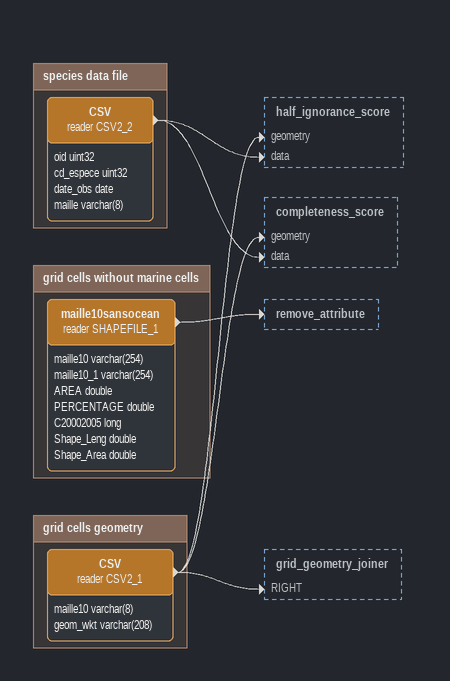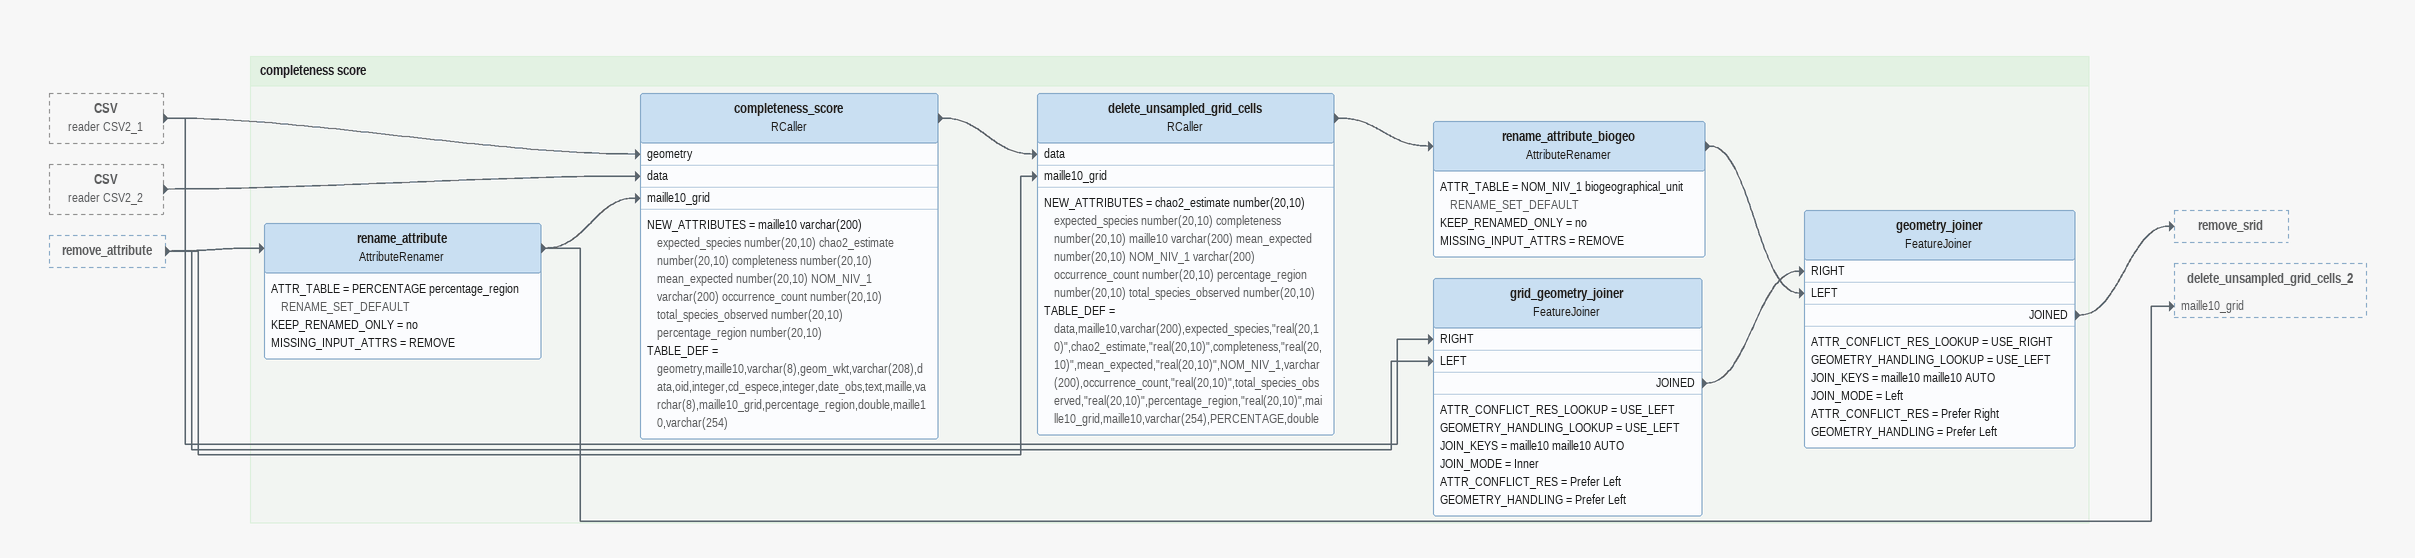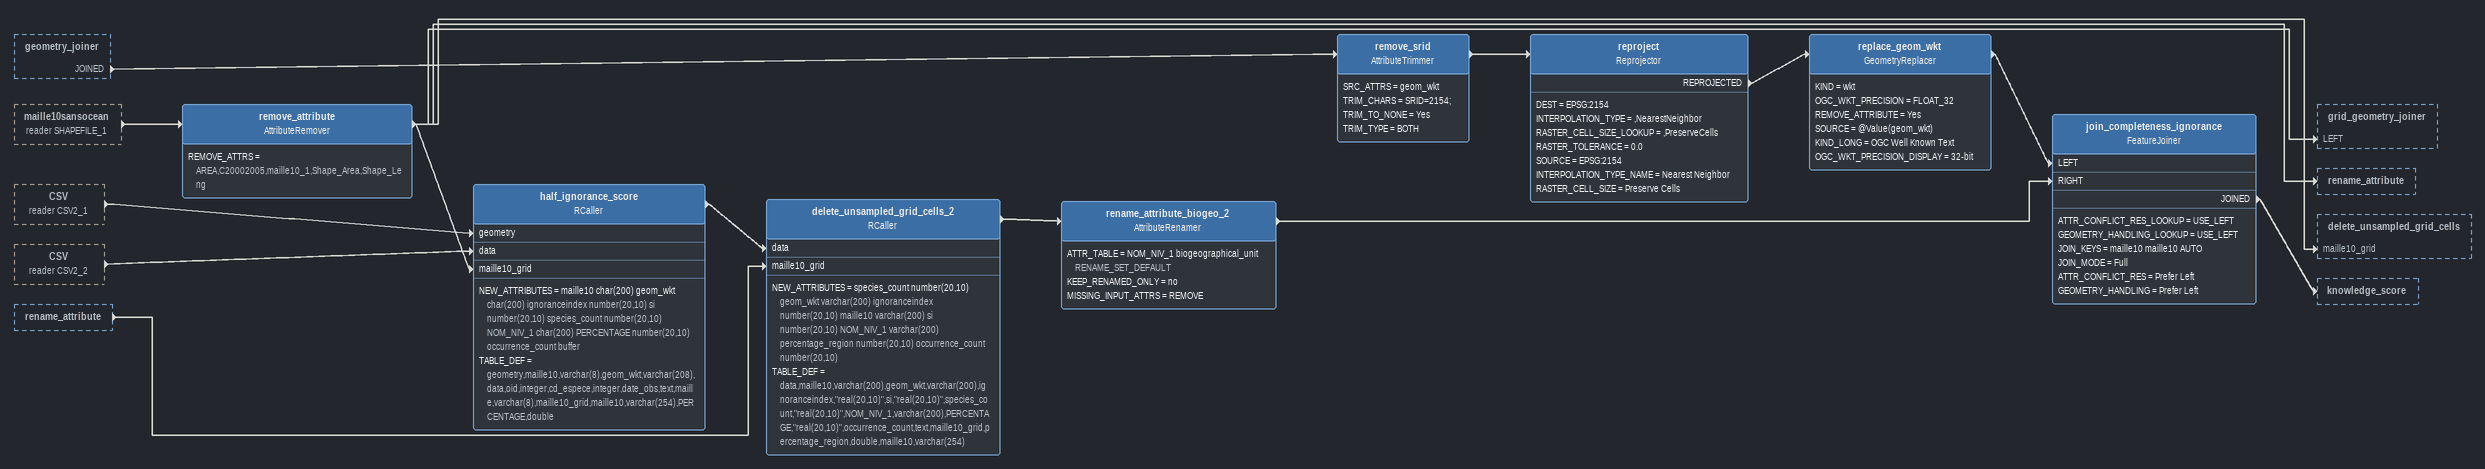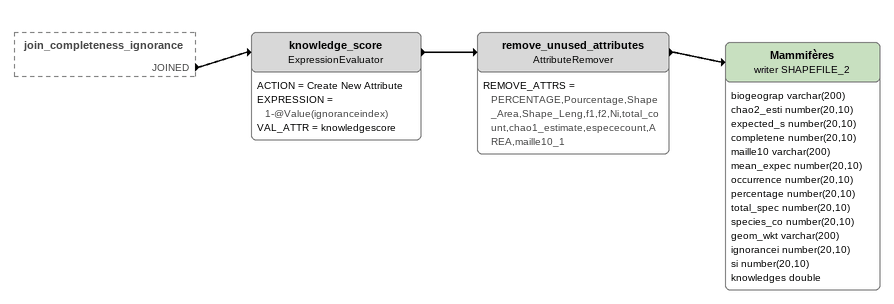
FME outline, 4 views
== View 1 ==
Bookmark: species data file
CSV (reader CSV2_2)
    attributes: oid uint32, cd_espece uint32, date_obs date, maille varchar(8)
    -> half_ignorance_score [data]
    -> completeness_score [data]

Bookmark: grid cells without marine cells
maille10sansocean (reader SHAPEFILE_1)
    attributes: maille10 varchar(254), maille10_1 varchar(254), AREA double, PERCENTAGE double, C20002005 long, Shape_Leng double, Shape_Area double
    -> remove_attribute

Bookmark: grid cells geometry
CSV (reader CSV2_1)
    attributes: maille10 varchar(8), geom_wkt varchar(208)
    -> half_ignorance_score [geometry]
    -> completeness_score [geometry]
    -> grid_geometry_joiner [RIGHT]

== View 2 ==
CSV (reader CSV2_1) [outside]
    -> completeness_score [geometry]
    -> grid_geometry_joiner [RIGHT]
CSV (reader CSV2_2) [outside]
    -> completeness_score [data]
remove_attribute [outside]
    -> grid_geometry_joiner [LEFT]
    -> rename_attribute
    -> delete_unsampled_grid_cells [maille10_grid]

Bookmark: completeness score
rename_attribute: AttributeRenamer
    ATTR_TABLE = PERCENTAGE percentage_region RENAME_SET_DEFAULT
    KEEP_RENAMED_ONLY = no
    MISSING_INPUT_ATTRS = REMOVE
    -> completeness_score [maille10_grid]
    -> delete_unsampled_grid_cells_2 [maille10_grid]
completeness_score: RCaller
    NEW_ATTRIBUTES = maille10 varchar(200) expected_species number(20,10) chao2_estimate number(20,10) completeness number(20,10) mean_expected number(20,10) NOM_NIV_1 varchar(200) occurrence_count number(20,10) total_species_observed number(20,10) percentage_region number(20,10)
    TABLE_DEF = geometry,maille10,varchar(8),geom_wkt,varchar(208),data,oid,integer,cd_espece,integer,date_obs,text,maille,varchar(8),maille10_grid,percentage_region,double,maille10,varchar(254)
    -> delete_unsampled_grid_cells [data]
delete_unsampled_grid_cells: RCaller
    NEW_ATTRIBUTES = chao2_estimate number(20,10) expected_species number(20,10) completeness number(20,10) maille10 varchar(200) mean_expected number(20,10) NOM_NIV_1 varchar(200) occurrence_count number(20,10) percentage_region number(20,10) total_species_observed number(20,10)
    TABLE_DEF = data,maille10,varchar(200),expected_species,"real(20,10)",chao2_estimate,"real(20,10)",completeness,"real(20,10)",mean_expected,"real(20,10)",NOM_NIV_1,varchar(200),occurrence_count,"real(20,10)",total_species_observed,"real(20,10)",percentage_region,"real(20,10)",maille10_grid,maille10,varchar(254),PERCENTAGE,double
    -> rename_attribute_biogeo
rename_attribute_biogeo: AttributeRenamer
    ATTR_TABLE = NOM_NIV_1 biogeographical_unit RENAME_SET_DEFAULT
    KEEP_RENAMED_ONLY = no
    MISSING_INPUT_ATTRS = REMOVE
    -> geometry_joiner [LEFT]
grid_geometry_joiner: FeatureJoiner
    ATTR_CONFLICT_RES_LOOKUP = USE_LEFT
    GEOMETRY_HANDLING_LOOKUP = USE_LEFT
    JOIN_KEYS = maille10 maille10 AUTO
    JOIN_MODE = Inner
    ATTR_CONFLICT_RES = Prefer Left
    GEOMETRY_HANDLING = Prefer Left
    JOINED -> geometry_joiner [RIGHT]
geometry_joiner: FeatureJoiner
    ATTR_CONFLICT_RES_LOOKUP = USE_RIGHT
    GEOMETRY_HANDLING_LOOKUP = USE_LEFT
    JOIN_KEYS = maille10 maille10 AUTO
    JOIN_MODE = Left
    ATTR_CONFLICT_RES = Prefer Right
    GEOMETRY_HANDLING = Prefer Left
    JOINED -> remove_srid

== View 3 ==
geometry_joiner [outside]
    JOINED -> remove_srid
maille10sansocean (reader SHAPEFILE_1) [outside]
    -> remove_attribute
CSV (reader CSV2_1) [outside]
    -> half_ignorance_score [geometry]
CSV (reader CSV2_2) [outside]
    -> half_ignorance_score [data]
rename_attribute [outside]
    -> delete_unsampled_grid_cells_2 [maille10_grid]
remove_attribute: AttributeRemover
    REMOVE_ATTRS = AREA,C20002005,maille10_1,Shape_Area,Shape_Leng
    -> grid_geometry_joiner [LEFT]
    -> half_ignorance_score [maille10_grid]
    -> rename_attribute
    -> delete_unsampled_grid_cells [maille10_grid]
remove_srid: AttributeTrimmer
    SRC_ATTRS = geom_wkt
    TRIM_CHARS = SRID=2154;
    TRIM_TO_NONE = Yes
    TRIM_TYPE = BOTH
    -> reproject
reproject: Reprojector
    DEST = EPSG:2154
    INTERPOLATION_TYPE = ,NearestNeighbor
    RASTER_CELL_SIZE_LOOKUP = ,PreserveCells
    RASTER_TOLERANCE = 0.0
    SOURCE = EPSG:2154
    INTERPOLATION_TYPE_NAME = Nearest Neighbor
    RASTER_CELL_SIZE = Preserve Cells
    REPROJECTED -> replace_geom_wkt
replace_geom_wkt: GeometryReplacer
    KIND = wkt
    OGC_WKT_PRECISION = FLOAT_32
    REMOVE_ATTRIBUTE = Yes
    SOURCE = @Value(geom_wkt)
    KIND_LONG = OGC Well Known Text
    OGC_WKT_PRECISION_DISPLAY = 32-bit
    -> join_completeness_ignorance [LEFT]
half_ignorance_score: RCaller
    NEW_ATTRIBUTES = maille10 char(200) geom_wkt char(200) ignoranceindex number(20,10) si number(20,10) species_count number(20,10) NOM_NIV_1 char(200) PERCENTAGE number(20,10) occurrence_count buffer
    TABLE_DEF = geometry,maille10,varchar(8),geom_wkt,varchar(208),data,oid,integer,cd_espece,integer,date_obs,text,maille,varchar(8),maille10_grid,maille10,varchar(254),PERCENTAGE,double
    -> delete_unsampled_grid_cells_2 [data]
delete_unsampled_grid_cells_2: RCaller
    NEW_ATTRIBUTES = species_count number(20,10) geom_wkt varchar(200) ignoranceindex number(20,10) maille10 varchar(200) si number(20,10) NOM_NIV_1 varchar(200) percentage_region number(20,10) occurrence_count number(20,10)
    TABLE_DEF = data,maille10,varchar(200),geom_wkt,varchar(200),ignoranceindex,"real(20,10)",si,"real(20,10)",species_count,"real(20,10)",NOM_NIV_1,varchar(200),PERCENTAGE,"real(20,10)",occurrence_count,text,maille10_grid,percentage_region,double,maille10,varchar(254)
    -> rename_attribute_biogeo_2
rename_attribute_biogeo_2: AttributeRenamer
    ATTR_TABLE = NOM_NIV_1 biogeographical_unit RENAME_SET_DEFAULT
    KEEP_RENAMED_ONLY = no
    MISSING_INPUT_ATTRS = REMOVE
    -> join_completeness_ignorance [RIGHT]
join_completeness_ignorance: FeatureJoiner
    ATTR_CONFLICT_RES_LOOKUP = USE_LEFT
    GEOMETRY_HANDLING_LOOKUP = USE_LEFT
    JOIN_KEYS = maille10 maille10 AUTO
    JOIN_MODE = Full
    ATTR_CONFLICT_RES = Prefer Left
    GEOMETRY_HANDLING = Prefer Left
    JOINED -> knowledge_score

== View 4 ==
join_completeness_ignorance [outside]
    JOINED -> knowledge_score
knowledge_score: ExpressionEvaluator
    ACTION = Create New Attribute
    EXPRESSION = 1-@Value(ignoranceindex)
    VAL_ATTR = knowledgescore
    -> remove_unused_attributes
remove_unused_attributes: AttributeRemover
    REMOVE_ATTRS = PERCENTAGE,Pourcentage,Shape_Area,Shape_Leng,f1,f2,Ni,total_count,chao1_estimate,espececount,AREA,maille10_1
    -> Mammifères (writer SHAPEFILE_2)
Mammifères (writer SHAPEFILE_2)
    attributes: biogeograp varchar(200), chao2_esti number(20,10), expected_s number(20,10), completene number(20,10), maille10 varchar(200), mean_expec number(20,10), occurrence number(20,10), percentage number(20,10), total_spec number(20,10), species_co number(20,10), geom_wkt varchar(200), ignorancei number(20,10), si number(20,10), knowledges double
